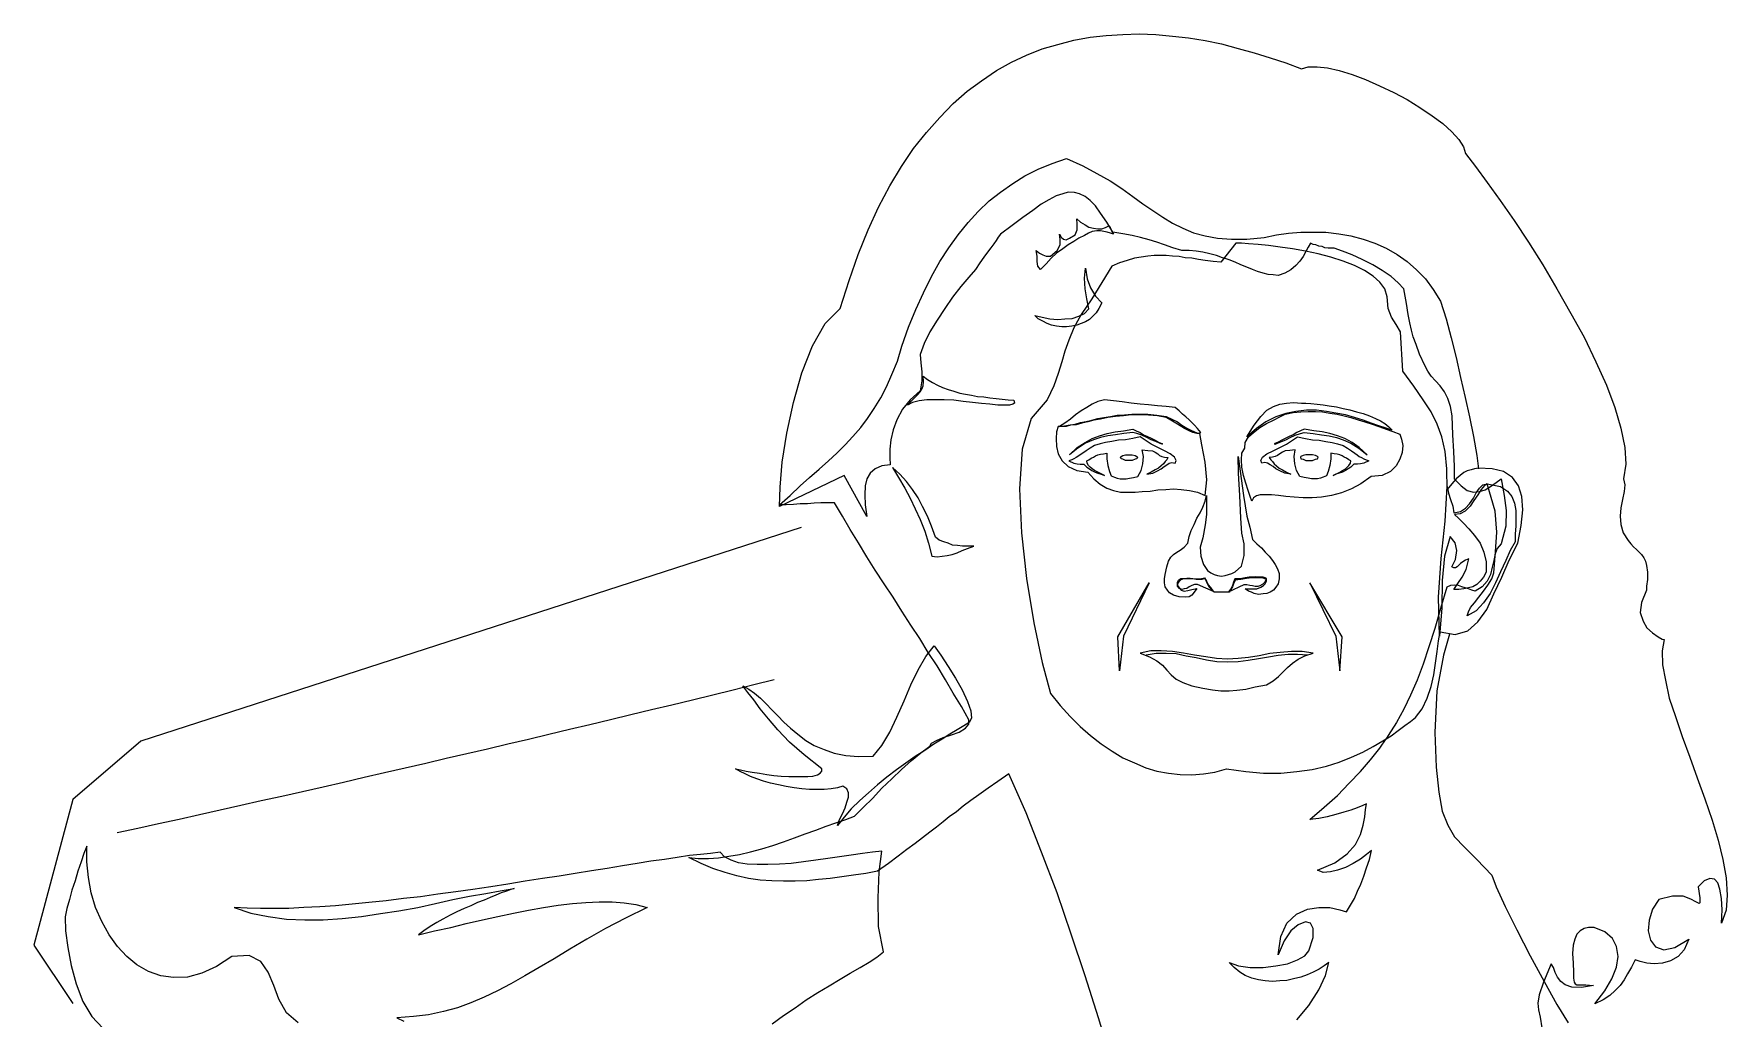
# Model space of a CAD drawing. Extents: x 140.65 to 141.56, y 57.95 to 59.74.
# Drawn here: x 140.709 to 141.279, y 59.404 to 59.735 of the extents above; entities that cross this region are included whole.
import ezdxf

# ---------------------------------------------------------------- set-up
doc = ezdxf.new("R2010")
doc.units = 0
doc.layers.get('0').update_dxf_attribs({"linetype": 'CONTINUOUS'})

msp = doc.modelspace()

# ---------------------------------------------------------------- linework, layer by layer
for p, q in [((140.967, 59.56894), (140.74463, 59.49702)), ((140.74463, 59.49702), (140.72173, 59.47741)), ((140.72173, 59.47741), (140.70865, 59.42838)), ((140.70865, 59.42838), (140.72173, 59.40877))]:
    msp.add_line(p, q)
at = {"linetype": 'CONTINUOUS'}
for points in [[(141.18721, 59.58501), (141.18702, 59.5852), (141.18702, 59.58951), (141.18684, 59.59456), (141.18646, 59.60019), (141.18628, 59.60656), (141.18572, 59.60975), (141.18477, 59.61237), (141.18365, 59.61461), (141.18215, 59.61668), (141.18065, 59.61836), (141.17915, 59.61986), (141.17803, 59.62155), (141.1771, 59.62323), (141.17522, 59.62736), (141.17409, 59.63054), (141.17316, 59.63317), (141.1726, 59.63542), (141.17204, 59.63785), (141.17147, 59.64066), (141.17091, 59.64441), (141.16997, 59.64928), (141.1681, 59.65134), (141.16567, 59.6534), (141.16266, 59.65547), (141.15948, 59.65734), (141.15592, 59.65921), (141.15255, 59.66071), (141.14936, 59.66202), (141.14655, 59.66296), (141.14542, 59.66296), (141.14449, 59.66296), (141.14337, 59.66314), (141.14243, 59.66352), (141.1413, 59.66371), (141.14037, 59.66408), (141.13943, 59.66427), (141.13849, 59.66465), (141.13775, 59.66333), (141.137, 59.66184), (141.137, 59.66184), (141.13606, 59.66015), (141.13493, 59.65865), (141.13363, 59.65715), (141.13194, 59.65565), (141.12987, 59.65453), (141.12762, 59.65378), (141.12594, 59.65396), (141.12425, 59.65415), (141.12256, 59.65453), (141.12069, 59.65509), (141.11901, 59.65584), (141.11713, 59.65659), (141.11507, 59.65734), (141.1132, 59.65828), (141.11113, 59.65902), (141.10946, 59.65959), (141.10889, 59.65977), (141.10684, 59.66052), (141.10459, 59.66109), (141.10234, 59.66165), (141.10009, 59.66202), (141.09765, 59.66221), (141.09521, 59.66221), (141.09222, 59.66314), (141.08941, 59.66408), (141.08679, 59.66502), (141.08416, 59.66577), (141.08135, 59.66652), (141.07854, 59.66726), (141.07536, 59.66783), (141.07199, 59.66839), (141.06992, 59.67176), (141.06786, 59.67476), (141.06618, 59.6772), (141.0643, 59.67907), (141.06261, 59.68038), (141.06074, 59.68132), (141.05905, 59.6817), (141.05699, 59.68188), (141.05512, 59.68132), (141.05287, 59.68057), (141.05043, 59.67926), (141.04781, 59.67776), (141.045, 59.6757), (141.04163, 59.67327), (141.03807, 59.67064), (141.03414, 59.66764), (141.03338, 59.6667), (141.03264, 59.66558), (141.03189, 59.66446), (141.03095, 59.66314), (141.02982, 59.66165), (141.02852, 59.65996), (141.0272, 59.65808), (141.0257, 59.65584), (141.02345, 59.65322), (141.02083, 59.65003), (141.01802, 59.64647), (141.0154, 59.64272), (141.01277, 59.63879), (141.01034, 59.63486), (141.00847, 59.63092), (141.00715, 59.62717), (141.00734, 59.62436), (141.00771, 59.62136), (141.00771, 59.61836), (141.00715, 59.61499), (141.00378, 59.61199), (141.00116, 59.60881), (140.99929, 59.60525), (140.99797, 59.60187), (140.99722, 59.5985), (140.99685, 59.59532), (140.99685, 59.59251), (140.99704, 59.59007), (140.99422, 59.5897), (140.99198, 59.58876), (140.99029, 59.58726), (140.98916, 59.58538), (140.9886, 59.58295), (140.98842, 59.57995), (140.9886, 59.57658), (140.98916, 59.57264), (140.98149, 59.58651), (140.95975, 59.57602), (140.95993, 59.58257), (140.96068, 59.59101), (140.96218, 59.60075), (140.96443, 59.61105), (140.96724, 59.62099), (140.9708, 59.63017), (140.97511, 59.63767), (140.98017, 59.64272), (140.98317, 59.65209), (140.98617, 59.66089), (140.98954, 59.66915), (140.9931, 59.67682), (140.99685, 59.68394), (141.00078, 59.6905), (141.0049, 59.6965), (141.00921, 59.70193), (141.01371, 59.70699), (141.01821, 59.71168), (141.02289, 59.7158), (141.02776, 59.71935), (141.03282, 59.72273), (141.03788, 59.72554), (141.04294, 59.72797), (141.04819, 59.73004), (141.05343, 59.73154), (141.05887, 59.73303), (141.0643, 59.73397), (141.06974, 59.73454), (141.07536, 59.73491), (141.08079, 59.7351), (141.08641, 59.73491), (141.09204, 59.73435), (141.09746, 59.73379), (141.10309, 59.73285), (141.10852, 59.73172), (141.11414, 59.73022), (141.11957, 59.72873), (141.12501, 59.72704), (141.13025, 59.72536), (141.1355, 59.72329), (141.13775, 59.72404), (141.14074, 59.72404), (141.1443, 59.72367), (141.14824, 59.72273), (141.15255, 59.72142), (141.15705, 59.71973), (141.16173, 59.71767), (141.1666, 59.71542), (141.1711, 59.71298), (141.17541, 59.71037), (141.17953, 59.70756), (141.18309, 59.70493), (141.18608, 59.70212), (141.18852, 59.6995), (141.19002, 59.69706), (141.19077, 59.69481), (141.19414, 59.6905), (141.19808, 59.68507), (141.20239, 59.67907), (141.20707, 59.67233), (141.21194, 59.66502), (141.21682, 59.65734), (141.2215, 59.64928), (141.22618, 59.64104), (141.23068, 59.63298), (141.23462, 59.62473), (141.23817, 59.61686), (141.24098, 59.60937), (141.24305, 59.60244), (141.24436, 59.59588), (141.24474, 59.59026), (141.24398, 59.58538), (141.24436, 59.58333), (141.24417, 59.58108), (141.24361, 59.57845), (141.24305, 59.57564), (141.24286, 59.57283), (141.24305, 59.57002), (141.2438, 59.56721), (141.24548, 59.56459), (141.24642, 59.56346), (141.24735, 59.56252), (141.24829, 59.56159), (141.24923, 59.56065), (141.24998, 59.55991), (141.25073, 59.55878), (141.25129, 59.55766), (141.25167, 59.55615), (141.25204, 59.5539), (141.25204, 59.55147), (141.25167, 59.54922), (141.25167, 59.54791), (141.24998, 59.54379), (141.2496, 59.54042), (141.25054, 59.53742), (141.25185, 59.53517), (141.25373, 59.53349), (141.2556, 59.53217), (141.25691, 59.53142), (141.25766, 59.53124), (141.25691, 59.52749), (141.2571, 59.5228), (141.25804, 59.51756), (141.25935, 59.51156), (141.26141, 59.50538), (141.26366, 59.49863), (141.26628, 59.4917), (141.26872, 59.48477), (141.27134, 59.47765), (141.27378, 59.47053), (141.27584, 59.46378), (141.27734, 59.45722), (141.27846, 59.45104), (141.27883, 59.44523), (141.27846, 59.44018), (141.27696, 59.43586), (141.27715, 59.44036), (141.27696, 59.44411), (141.2764, 59.44729), (141.27565, 59.44936), (141.27453, 59.45066), (141.27303, 59.45085), (141.27115, 59.4501), (141.26909, 59.44804), (141.26965, 59.4443), (141.26965, 59.44261), (141.26947, 59.44242), (141.26834, 59.44298), (141.26666, 59.44392), (141.26403, 59.44486), (141.26047, 59.44486), (141.25579, 59.44373), (141.25373, 59.44054), (141.2526, 59.4368), (141.25223, 59.43324), (141.25298, 59.43005), (141.25466, 59.4278), (141.25748, 59.42687), (141.26122, 59.42762), (141.26591, 59.43043), (141.26441, 59.42687), (141.26235, 59.42462), (141.25972, 59.42312), (141.2571, 59.42237), (141.25429, 59.42218), (141.25185, 59.42237), (141.2496, 59.42293), (141.24792, 59.4235), (141.24661, 59.42106), (141.2453, 59.41881), (141.24417, 59.41675), (141.24286, 59.41487), (141.24118, 59.41319), (141.2393, 59.41151), (141.23705, 59.41001), (141.23424, 59.4087), (141.23761, 59.413), (141.24005, 59.41712), (141.24155, 59.42106), (141.24211, 59.42462), (141.24155, 59.42799), (141.24024, 59.43062), (141.23761, 59.43287), (141.23405, 59.43436), (141.23218, 59.43436), (141.23068, 59.43399), (141.22937, 59.43324), (141.22825, 59.43212), (141.2275, 59.43043), (141.22694, 59.42837), (141.22674, 59.42556), (141.22694, 59.42237), (141.22712, 59.41937), (141.22712, 59.41731), (141.22731, 59.416), (141.22768, 59.41544), (141.22825, 59.41507), (141.22955, 59.41507), (141.23124, 59.41507), (141.23387, 59.41487), (141.22975, 59.41413), (141.22656, 59.41431), (141.22431, 59.41507), (141.22281, 59.41619), (141.22169, 59.41768), (141.22094, 59.41919), (141.22037, 59.42087), (141.21963, 59.42218), (141.217, 59.416), (141.21551, 59.41169), (141.21513, 59.40888), (141.21531, 59.40663), (141.21588, 59.4042), (141.21644, 59.40064)], [(141.07142, 59.38996), (141.06711, 59.40401), (141.06261, 59.41806), (141.05793, 59.43212), (141.05325, 59.44598), (141.048, 59.45966), (141.04276, 59.47296), (141.03694, 59.48608), (141.0332, 59.48345), (141.03001, 59.4812), (141.02683, 59.47896), (141.0242, 59.47708), (141.02158, 59.47521), (141.01933, 59.47334), (141.01689, 59.47165), (141.01484, 59.46997), (141.01259, 59.46809), (141.01034, 59.4664), (141.0079, 59.46453), (141.00547, 59.46266), (141.00266, 59.46059), (140.99965, 59.45834), (140.99647, 59.45591), (140.99272, 59.45329), (140.98879, 59.45254), (140.98467, 59.45197), (140.98073, 59.45141), (140.9768, 59.45085), (140.97286, 59.45048), (140.96893, 59.4501), (140.965, 59.44992), (140.96106, 59.44992), (140.95712, 59.4501), (140.95319, 59.45029), (140.94925, 59.45085), (140.94532, 59.45179), (140.94139, 59.45291), (140.93726, 59.45422), (140.93333, 59.45591), (140.9292, 59.45797), (140.93239, 59.4576), (140.93577, 59.4576), (140.93914, 59.45778), (140.9427, 59.45834), (140.94626, 59.45891), (140.95001, 59.45985), (140.95375, 59.46079), (140.9575, 59.46191), (140.96106, 59.46322), (140.96481, 59.46453), (140.96837, 59.46584), (140.97193, 59.46716), (140.97548, 59.46846), (140.97867, 59.46959), (140.98205, 59.47071), (140.98504, 59.47184), (140.98804, 59.47483), (140.99104, 59.47783), (140.99422, 59.4812), (140.9976, 59.48439), (141.00078, 59.48758), (141.00415, 59.49058), (141.00734, 59.4932), (141.01034, 59.49544), (141.0109, 59.49639), (141.01259, 59.49732), (141.01484, 59.49826), (141.01765, 59.4992), (141.02026, 59.50013), (141.02233, 59.50145), (141.02345, 59.50275), (141.02345, 59.50426), (141.02102, 59.50875), (141.01821, 59.51324), (141.01558, 59.51774), (141.01277, 59.52243), (141.00978, 59.52692), (141.00696, 59.53161), (141.00397, 59.5361), (141.00097, 59.54079), (140.99797, 59.54548), (140.99497, 59.54997), (140.99198, 59.55466), (140.98916, 59.55915), (140.98635, 59.56384), (140.98354, 59.56834), (140.98092, 59.57283), (140.9783, 59.57733), (140.97605, 59.57733), (140.97361, 59.57733), (140.97136, 59.57714), (140.96912, 59.57696), (140.96668, 59.57696), (140.96443, 59.57676), (140.962, 59.57658), (140.95975, 59.57658), (140.96331, 59.57976), (140.96668, 59.58295), (140.96986, 59.58576), (140.97305, 59.58857), (140.97623, 59.59138), (140.97904, 59.594), (140.98185, 59.59681), (140.98448, 59.59962), (140.9871, 59.60262), (140.98935, 59.60563), (140.9916, 59.609), (140.99385, 59.61256), (140.99572, 59.6163), (140.9976, 59.62043), (140.99947, 59.62492), (141.00097, 59.62998), (141.00322, 59.63635), (141.00565, 59.64235), (141.00827, 59.64797), (141.0109, 59.6534), (141.01371, 59.65846), (141.01671, 59.66314), (141.0199, 59.66746), (141.02327, 59.67158), (141.02664, 59.67532), (141.03039, 59.67889), (141.03414, 59.68188), (141.03826, 59.6847), (141.04238, 59.68731), (141.04688, 59.68956), (141.05156, 59.69144), (141.05643, 59.69313), (141.06186, 59.69069), (141.06655, 59.68807), (141.07105, 59.68563), (141.07498, 59.68301), (141.07873, 59.68038), (141.0821, 59.67795), (141.08547, 59.6757), (141.08885, 59.67345), (141.09204, 59.67139), (141.09559, 59.66971), (141.09915, 59.6682), (141.10309, 59.66708), (141.10721, 59.66633), (141.11189, 59.66596), (141.11713, 59.66596), (141.12294, 59.66652), (141.12706, 59.66746), (141.13118, 59.66802), (141.13531, 59.66839), (141.13943, 59.66839), (141.14374, 59.66839), (141.14805, 59.66783), (141.15217, 59.66708), (141.15629, 59.66596), (141.16023, 59.66465), (141.16398, 59.66296), (141.16772, 59.66089), (141.1711, 59.65846), (141.17428, 59.65565), (141.17728, 59.65265), (141.1799, 59.6491), (141.18234, 59.64516), (141.18421, 59.63916), (141.1859, 59.63279), (141.18759, 59.62624), (141.18909, 59.61949), (141.19058, 59.61274), (141.19208, 59.60619), (141.19339, 59.59962), (141.19452, 59.59325), (141.19508, 59.58876), (141.19508, 59.58895)], [(141.07217, 59.66764), (141.07123, 59.66802), (141.07011, 59.66839), (141.06898, 59.66858), (141.06786, 59.66877), (141.06655, 59.66877), (141.06505, 59.66858), (141.06374, 59.66802), (141.06243, 59.66726), (141.06056, 59.66633), (141.05887, 59.66521), (141.05699, 59.66408), (141.05512, 59.66277), (141.05306, 59.66127), (141.05118, 59.65959), (141.0495, 59.65772), (141.04762, 59.65584), (141.04669, 59.65696), (141.0465, 59.65846), (141.0465, 59.66033), (141.04613, 59.66221), (141.04725, 59.66127), (141.04837, 59.66071), (141.0495, 59.66033), (141.051, 59.66033), (141.05325, 59.66221), (141.05419, 59.66408), (141.05419, 59.66596), (141.05399, 59.66764), (141.05456, 59.6667), (141.05531, 59.66596), (141.05624, 59.66577), (141.05737, 59.66633), (141.05924, 59.66746), (141.05999, 59.66915), (141.05999, 59.67102), (141.0598, 59.67289), (141.06112, 59.67176), (141.06261, 59.67083), (141.06393, 59.67008), (141.06542, 59.66971), (141.06693, 59.66951), (141.06823, 59.66951), (141.06955, 59.66989), (141.07067, 59.67045), (141.07105, 59.66989), (141.07142, 59.66915), (141.07179, 59.66839), (141.07217, 59.66764)], [(141.17391, 59.505), (141.17616, 59.508), (141.17784, 59.51156), (141.17915, 59.51549), (141.18009, 59.51943), (141.18065, 59.52337), (141.18122, 59.5273), (141.18159, 59.53086), (141.18215, 59.53386), (141.18721, 59.53292), (141.19152, 59.53423), (141.1949, 59.53723), (141.19789, 59.54135), (141.20032, 59.5466), (141.20295, 59.55222), (141.20539, 59.55803), (141.20838, 59.56365), (141.20951, 59.56965), (141.21007, 59.57489), (141.2097, 59.57939), (141.20857, 59.58295), (141.20651, 59.58576), (141.20351, 59.58782), (141.19976, 59.58876), (141.19508, 59.58895), (141.19377, 59.58876), (141.19265, 59.58839), (141.19133, 59.58801), (141.19021, 59.58745), (141.18889, 59.58651), (141.18759, 59.58538), (141.18608, 59.5837), (141.18459, 59.58182), (141.1844, 59.58876), (141.18383, 59.59456), (141.18271, 59.59944), (141.18122, 59.60375), (141.17915, 59.60787), (141.17653, 59.61199), (141.17334, 59.61649), (141.1696, 59.62155), (141.16885, 59.63486), (141.16735, 59.63729), (141.16585, 59.63972), (141.16473, 59.64272), (141.16435, 59.64665), (141.1636, 59.64928), (141.16191, 59.65153), (141.15967, 59.65359), (141.15667, 59.65547), (141.1533, 59.65715), (141.14955, 59.65865), (141.14542, 59.65996), (141.14112, 59.66109), (141.1368, 59.66202), (141.1325, 59.66277), (141.12838, 59.66333), (141.12444, 59.66389), (141.12088, 59.66427), (141.1177, 59.66446), (141.11526, 59.66465), (141.11338, 59.66465), (141.10833, 59.65828), (141.10571, 59.65846), (141.10309, 59.65884), (141.10084, 59.65921), (141.09859, 59.65959), (141.09634, 59.65977), (141.09428, 59.66015), (141.09204, 59.66033), (141.08997, 59.66052), (141.08791, 59.66052), (141.08585, 59.66052), (141.08378, 59.66033), (141.08154, 59.65996), (141.07929, 59.65959), (141.07685, 59.65884), (141.07424, 59.65808), (141.07161, 59.65696), (141.06486, 59.64591), (141.0613, 59.64066), (141.05887, 59.63616), (141.05718, 59.63204), (141.05587, 59.62829), (141.05475, 59.62473), (141.05362, 59.6208), (141.05212, 59.61668), (141.04987, 59.61199), (141.04444, 59.60563), (141.04144, 59.59532), (141.04051, 59.58201), (141.04125, 59.56721), (141.04294, 59.55185), (141.04537, 59.53686), (141.04819, 59.52355), (141.051, 59.51306), (141.05419, 59.50912), (141.05756, 59.50538), (141.06093, 59.50201), (141.06449, 59.499), (141.06805, 59.4962), (141.07179, 59.49376), (141.07536, 59.49151), (141.07929, 59.48982), (141.08304, 59.48814), (141.08679, 59.48701), (141.09072, 59.48626), (141.09465, 59.48589), (141.09859, 59.4857), (141.10252, 59.48608), (141.10628, 59.48664), (141.11021, 59.48777), (141.11676, 59.48683), (141.12276, 59.48626), (141.12856, 59.48626), (141.13399, 59.48683), (141.13905, 59.48758), (141.14393, 59.4887), (141.14824, 59.49002), (141.15236, 59.4917), (141.15611, 59.49339), (141.15967, 59.49526), (141.16285, 59.49713), (141.16567, 59.49882), (141.1681, 59.50069), (141.17035, 59.50238), (141.17222, 59.50369), (141.17391, 59.505)], [(141.05812, 59.63673), (141.05643, 59.63654), (141.05475, 59.63654), (141.05306, 59.63673), (141.05138, 59.6371), (141.04987, 59.63767), (141.04837, 59.63841), (141.04688, 59.63916), (141.04575, 59.64028), (141.04819, 59.63972), (141.05081, 59.63916), (141.05343, 59.63898), (141.05587, 59.63916), (141.05831, 59.63935), (141.06056, 59.6401), (141.06243, 59.64104), (141.06393, 59.64253), (141.06317, 59.64591), (141.06261, 59.64928), (141.06243, 59.65284), (141.06281, 59.65621), (141.06337, 59.65265), (141.06449, 59.64966), (141.06618, 59.64685), (141.06823, 59.6446), (141.0673, 59.64272), (141.06636, 59.64122), (141.06524, 59.6401), (141.06411, 59.63898), (141.06281, 59.63823), (141.0613, 59.63767), (141.0598, 59.6371), (141.05812, 59.63673)], [(141.00809, 59.61986), (141.00959, 59.61874), (141.01128, 59.6178), (141.01296, 59.61686), (141.01465, 59.61612), (141.01652, 59.61537), (141.01839, 59.61481), (141.02046, 59.61424), (141.02233, 59.61387), (141.02439, 59.61349), (141.02645, 59.61312), (141.02852, 59.61293), (141.03057, 59.61256), (141.03264, 59.61237), (141.0347, 59.61218), (141.03676, 59.61199), (141.03863, 59.6118), (141.03882, 59.61087), (141.03826, 59.61049), (141.03713, 59.61012), (141.03545, 59.61012), (141.0332, 59.61012), (141.03057, 59.61049), (141.02776, 59.61068), (141.02476, 59.61105), (141.02158, 59.61143), (141.01839, 59.6118), (141.01521, 59.61199), (141.01221, 59.61199), (141.0094, 59.61199), (141.00678, 59.61162), (141.00453, 59.61105), (141.00284, 59.61012), (141.00415, 59.61162), (141.00528, 59.61274), (141.00622, 59.61368), (141.00715, 59.61461), (141.00771, 59.61555), (141.00809, 59.61668), (141.00827, 59.61799), (141.00809, 59.61986)], [(141.10309, 59.57976), (141.10365, 59.58501), (141.10309, 59.59101), (141.10196, 59.59681), (141.10122, 59.60056), (141.10028, 59.60056), (141.09897, 59.60094), (141.09765, 59.6015), (141.09616, 59.60225), (141.09465, 59.60318), (141.09316, 59.60412), (141.09147, 59.60506), (141.08997, 59.60599), (141.08697, 59.60656), (141.08398, 59.60675), (141.08117, 59.60693), (141.07817, 59.60693), (141.07554, 59.60656), (141.07292, 59.60637), (141.0703, 59.60599), (141.06786, 59.60543), (141.06561, 59.60506), (141.06355, 59.6045), (141.06149, 59.60412), (141.05962, 59.60356), (141.05774, 59.60338), (141.05624, 59.603), (141.05475, 59.603), (141.05362, 59.603), (141.05306, 59.60113), (141.05287, 59.59888), (141.05306, 59.59625), (141.05362, 59.59382), (141.05493, 59.59138), (141.05699, 59.58951), (141.0598, 59.58819), (141.06355, 59.58763), (141.06561, 59.58538), (141.06767, 59.58351), (141.06992, 59.5822), (141.07217, 59.58145), (141.0746, 59.58089), (141.07704, 59.58089), (141.07948, 59.58089), (141.08191, 59.58108), (141.08454, 59.58126), (141.08716, 59.58164), (141.08979, 59.58182), (141.0924, 59.58201), (141.09503, 59.58182), (141.09784, 59.58145), (141.10046, 59.58089), (141.10309, 59.57976)], [(141.10159, 59.60094), (141.10046, 59.60225), (141.09953, 59.60338), (141.09859, 59.60431), (141.09765, 59.60525), (141.09653, 59.60619), (141.09541, 59.60712), (141.09428, 59.60824), (141.09297, 59.60937), (141.08997, 59.60975), (141.08697, 59.60993), (141.08398, 59.61031), (141.08117, 59.61049), (141.07817, 59.61087), (141.07517, 59.61124), (141.07217, 59.61162), (141.06917, 59.61199), (141.06693, 59.61143), (141.06505, 59.61049), (141.06317, 59.60937), (141.0613, 59.60824), (141.05943, 59.60693), (141.05774, 59.60543), (141.05587, 59.60412), (141.05399, 59.603), (141.05568, 59.60318), (141.05756, 59.60356), (141.05924, 59.60375), (141.06112, 59.60431), (141.06299, 59.60468), (141.06486, 59.60506), (141.06693, 59.60563), (141.06898, 59.60599), (141.07123, 59.60637), (141.07348, 59.60675), (141.07592, 59.60693), (141.07836, 59.60712), (141.08097, 59.60712), (141.08378, 59.60712), (141.08679, 59.60675), (141.08997, 59.60637), (141.09184, 59.60543), (141.09372, 59.6045), (141.09521, 59.60338), (141.0969, 59.60244), (141.09822, 59.60169), (141.09953, 59.60113), (141.10065, 59.60075), (141.10159, 59.60094)], [(141.11882, 59.57789), (141.11826, 59.57939), (141.11751, 59.58145), (141.11676, 59.58389), (141.11601, 59.58651), (141.11545, 59.58932), (141.11526, 59.59176), (141.11545, 59.594), (141.11638, 59.59569), (141.11657, 59.59757), (141.1177, 59.59944), (141.11938, 59.60094), (141.12144, 59.60262), (141.12369, 59.60394), (141.12613, 59.60506), (141.12819, 59.60619), (141.13006, 59.60712), (141.13268, 59.60768), (141.13531, 59.60787), (141.13775, 59.60806), (141.14018, 59.60806), (141.14261, 59.60787), (141.14506, 59.6075), (141.14749, 59.60712), (141.14992, 59.60656), (141.15217, 59.60599), (141.1546, 59.60525), (141.15685, 59.6045), (141.15929, 59.60375), (141.16154, 59.603), (141.16398, 59.60206), (141.16623, 59.60131), (141.16866, 59.60038), (141.16922, 59.59869), (141.1696, 59.59663), (141.16941, 59.5942), (141.16866, 59.59195), (141.16735, 59.5897), (141.16547, 59.58782), (141.16266, 59.58651), (141.15892, 59.58614), (141.15554, 59.5837), (141.15236, 59.58201), (141.14899, 59.5807), (141.14562, 59.57976), (141.14224, 59.5792), (141.13905, 59.57901), (141.13606, 59.57901), (141.13306, 59.5792), (141.13025, 59.57939), (141.12781, 59.57976), (141.12537, 59.57995), (141.1235, 59.57995), (141.12163, 59.57995), (141.12032, 59.57958), (141.11938, 59.57901), (141.11882, 59.57789)], [(141.11713, 59.59944), (141.11957, 59.60338), (141.12182, 59.60637), (141.12388, 59.60844), (141.12613, 59.60975), (141.12819, 59.61049), (141.13044, 59.61087), (141.13287, 59.61105), (141.1355, 59.61087), (141.137, 59.61087), (141.13868, 59.61068), (141.14074, 59.61049), (141.14281, 59.61031), (141.14486, 59.60993), (141.1473, 59.60956), (141.14955, 59.609), (141.15179, 59.60862), (141.15404, 59.60787), (141.15629, 59.60731), (141.15836, 59.60656), (141.16042, 59.60563), (141.1621, 59.60487), (141.1636, 59.60394), (141.16491, 59.60281), (141.16603, 59.60169), (141.16398, 59.60244), (141.16154, 59.60318), (141.15892, 59.60412), (141.15629, 59.60506), (141.1533, 59.60599), (141.1503, 59.60693), (141.14711, 59.6075), (141.14393, 59.60806), (141.14056, 59.60844), (141.13718, 59.60844), (141.13363, 59.60806), (141.13025, 59.60731), (141.12688, 59.60619), (141.1235, 59.6045), (141.12032, 59.60225), (141.11713, 59.59944)], [(141.05737, 59.59344), (141.05999, 59.59588), (141.06261, 59.59757), (141.06505, 59.59888), (141.06749, 59.59981), (141.07011, 59.60056), (141.07273, 59.60113), (141.07554, 59.6015), (141.07873, 59.60206), (141.07985, 59.6015), (141.08117, 59.60094), (141.08229, 59.60019), (141.0836, 59.59962), (141.08491, 59.59906), (141.08623, 59.59832), (141.08735, 59.59775), (141.08866, 59.59719), (141.08847, 59.59701), (141.08772, 59.59738), (141.08641, 59.59794), (141.08491, 59.5985), (141.08342, 59.59925), (141.08173, 59.6), (141.08004, 59.60056), (141.07873, 59.60094), (141.07573, 59.60056), (141.07292, 59.60019), (141.0703, 59.59981), (141.06786, 59.59925), (141.06542, 59.5985), (141.06281, 59.59738), (141.06018, 59.59569), (141.05737, 59.59344)], [(141.15761, 59.59344), (141.15498, 59.59588), (141.15255, 59.59757), (141.15011, 59.59888), (141.14767, 59.59981), (141.14506, 59.60056), (141.14243, 59.60113), (141.13962, 59.6015), (141.13643, 59.60206), (141.13512, 59.6015), (141.13399, 59.60094), (141.13268, 59.60019), (141.13138, 59.59962), (141.13025, 59.59906), (141.12894, 59.59832), (141.12762, 59.59775), (141.12632, 59.59719), (141.12669, 59.59701), (141.12744, 59.59738), (141.12875, 59.59794), (141.13025, 59.5985), (141.13174, 59.59925), (141.13343, 59.6), (141.13512, 59.60056), (141.13643, 59.60094), (141.13943, 59.60056), (141.14224, 59.60019), (141.14486, 59.59981), (141.1473, 59.59925), (141.14955, 59.5985), (141.15217, 59.59738), (141.1548, 59.59569), (141.15761, 59.59344)], [(141.09297, 59.59063), (141.09334, 59.59157), (141.09278, 59.59269), (141.09128, 59.59382), (141.08941, 59.59476), (141.08716, 59.59588), (141.08491, 59.59701), (141.08285, 59.59832), (141.08117, 59.59944), (141.07873, 59.59888), (141.07629, 59.5985), (141.07386, 59.59832), (141.07161, 59.59794), (141.06955, 59.59757), (141.06767, 59.59719), (141.0658, 59.59663), (141.0643, 59.59569), (141.06299, 59.59476), (141.06186, 59.594), (141.06093, 59.59344), (141.06018, 59.59288), (141.05962, 59.59251), (141.05887, 59.59213), (141.05812, 59.59176), (141.05718, 59.59138), (141.05887, 59.59063), (141.05999, 59.59044), (141.06093, 59.59026), (141.06224, 59.59026), (141.06261, 59.58988), (141.06317, 59.58932), (141.06411, 59.58876), (141.06486, 59.58819), (141.06599, 59.58763), (141.06693, 59.58726), (141.06805, 59.58689), (141.06917, 59.58651), (141.06805, 59.58707), (141.06693, 59.58763), (141.0658, 59.58819), (141.06505, 59.58876), (141.0643, 59.58932), (141.06374, 59.58988), (141.06337, 59.59063), (141.06317, 59.59138), (141.06393, 59.59176), (141.06468, 59.59232), (141.06542, 59.59269), (141.06618, 59.59307), (141.06693, 59.59344), (141.06786, 59.59363), (141.0688, 59.59382), (141.06992, 59.594), (141.06992, 59.59213), (141.0703, 59.58988), (141.07086, 59.58782), (141.07142, 59.58632), (141.07255, 59.58594), (141.07348, 59.58558), (141.07442, 59.58538), (141.07536, 59.58538), (141.07648, 59.58538), (141.07761, 59.58558), (141.07892, 59.58576), (141.08041, 59.58614), (141.08154, 59.58819), (141.0821, 59.59044), (141.08229, 59.59288), (141.08191, 59.59513), (141.08378, 59.59494), (141.08529, 59.59476), (141.08623, 59.59438), (141.08716, 59.59382), (141.08772, 59.59325), (141.08847, 59.59288), (141.08941, 59.59269), (141.09053, 59.59251), (141.09016, 59.59176), (141.0896, 59.59119), (141.08903, 59.59044), (141.08828, 59.5897), (141.08735, 59.58895), (141.08623, 59.58839), (141.08491, 59.58763), (141.08342, 59.58689), (141.08547, 59.58726), (141.08697, 59.58801), (141.08828, 59.58876), (141.08922, 59.58951), (141.09016, 59.59007), (141.09091, 59.59063), (141.09184, 59.59082), (141.09297, 59.59063)], [(141.1222, 59.59063), (141.12182, 59.59157), (141.12238, 59.59269), (141.12388, 59.59382), (141.12594, 59.59476), (141.12819, 59.59588), (141.13044, 59.59701), (141.1325, 59.59832), (141.13419, 59.59944), (141.1368, 59.59888), (141.13924, 59.5985), (141.14149, 59.59832), (141.14374, 59.59794), (141.1458, 59.59757), (141.14767, 59.59719), (141.14955, 59.59663), (141.15105, 59.59569), (141.15236, 59.59476), (141.15348, 59.594), (141.15424, 59.59344), (141.15498, 59.59288), (141.15573, 59.59251), (141.15648, 59.59213), (141.15723, 59.59176), (141.15817, 59.59138), (141.15648, 59.59063), (141.15536, 59.59044), (141.15442, 59.59026), (141.15311, 59.59026), (141.15273, 59.58988), (141.15217, 59.58932), (141.15123, 59.58876), (141.1503, 59.58819), (141.14936, 59.58763), (141.14824, 59.58726), (141.14711, 59.58689), (141.14618, 59.58651), (141.1473, 59.58707), (141.14842, 59.58763), (141.14936, 59.58819), (141.1503, 59.58876), (141.15086, 59.58932), (141.15142, 59.58988), (141.15199, 59.59063), (141.15217, 59.59138), (141.15142, 59.59176), (141.15067, 59.59232), (141.14992, 59.59269), (141.14918, 59.59307), (141.14842, 59.59344), (141.14749, 59.59363), (141.14655, 59.59382), (141.14542, 59.594), (141.14542, 59.59213), (141.14506, 59.58988), (141.14449, 59.58782), (141.14393, 59.58632), (141.14281, 59.58594), (141.14187, 59.58558), (141.14093, 59.58538), (141.1398, 59.58538), (141.13887, 59.58538), (141.13775, 59.58558), (141.13643, 59.58576), (141.13493, 59.58614), (141.13381, 59.58819), (141.13325, 59.59044), (141.13306, 59.59288), (141.13343, 59.59513), (141.13156, 59.59494), (141.13006, 59.59476), (141.12913, 59.59438), (141.12819, 59.59382), (141.12744, 59.59325), (141.12669, 59.59288), (141.12575, 59.59269), (141.12463, 59.59251), (141.12519, 59.59176), (141.12575, 59.59119), (141.12632, 59.59044), (141.12706, 59.5897), (141.128, 59.58895), (141.12913, 59.58839), (141.13044, 59.58763), (141.13194, 59.58689), (141.12987, 59.58726), (141.12819, 59.58801), (141.12688, 59.58876), (141.12594, 59.58951), (141.12501, 59.59007), (141.12407, 59.59063), (141.12313, 59.59082), (141.1222, 59.59063)], [(141.07742, 59.59344), (141.07854, 59.59344), (141.07948, 59.59325), (141.08004, 59.59288), (141.08023, 59.59269), (141.08004, 59.59213), (141.07948, 59.59195), (141.07854, 59.59157), (141.07742, 59.59157), (141.07629, 59.59157), (141.07536, 59.59195), (141.0748, 59.59213), (141.0746, 59.59269), (141.0748, 59.59288), (141.07536, 59.59325), (141.07629, 59.59344), (141.07742, 59.59344)], [(141.11414, 59.59288), (141.11601, 59.57976), (141.11713, 59.57283), (141.11807, 59.56909), (141.11901, 59.56497), (141.12051, 59.56346), (141.122, 59.56215), (141.12332, 59.56065), (141.12463, 59.55934), (141.12575, 59.55784), (141.12669, 59.55653), (141.12744, 59.55503), (141.128, 59.55354), (141.128, 59.55166), (141.12762, 59.54997), (141.12688, 59.54885), (141.12613, 59.54791), (141.12501, 59.54716), (141.12388, 59.54679), (141.12256, 59.5466), (141.12107, 59.54641), (141.11957, 59.54679), (141.11863, 59.54716), (141.1177, 59.54753), (141.11657, 59.54829), (141.11807, 59.54829), (141.11919, 59.54829), (141.11995, 59.54829), (141.12051, 59.54829), (141.12182, 59.54885), (141.12276, 59.54941), (141.12332, 59.54997), (141.12369, 59.55091), (141.12369, 59.55147), (141.12294, 59.55185), (141.122, 59.55203), (141.12051, 59.55203), (141.11882, 59.55203), (141.11695, 59.55185), (141.11507, 59.55147), (141.1132, 59.55129), (141.11264, 59.54997), (141.11226, 59.54904), (141.1117, 59.5481), (141.11113, 59.54716), (141.10983, 59.54716), (141.10871, 59.54716), (141.1074, 59.54716), (141.10608, 59.54716), (141.10515, 59.5481), (141.1044, 59.54885), (141.10383, 59.54997), (141.10309, 59.55185), (141.10196, 59.55147), (141.10102, 59.55147), (141.10009, 59.55147), (141.09897, 59.55166), (141.09803, 59.55185), (141.0969, 59.55185), (141.09578, 59.55166), (141.09465, 59.55129), (141.09391, 59.55035), (141.09372, 59.54941), (141.09428, 59.54866), (141.09503, 59.54791), (141.09597, 59.54753), (141.09728, 59.54772), (141.09859, 59.5481), (141.10028, 59.54847), (141.09934, 59.54716), (141.09859, 59.54623), (141.09765, 59.54566), (141.09653, 59.54548), (141.09428, 59.54566), (141.0924, 59.54623), (141.09109, 59.54697), (141.09035, 59.54791), (141.0896, 59.54904), (141.08941, 59.55035), (141.08941, 59.55166), (141.0896, 59.55316), (141.09016, 59.55578), (141.09072, 59.55766), (141.09147, 59.55896), (141.0924, 59.55991), (141.09353, 59.56065), (141.09465, 59.5614), (141.09597, 59.56234), (141.09728, 59.56365), (141.09765, 59.5659), (141.0984, 59.56796), (141.09934, 59.57002), (141.10028, 59.57208), (141.1014, 59.57395), (141.10234, 59.57583), (141.10309, 59.57789), (141.10347, 59.57976), (141.10347, 59.57658), (141.10347, 59.57339), (141.10309, 59.56983), (141.10234, 59.56553), (141.1014, 59.56234), (141.10159, 59.55934), (141.10252, 59.55653), (141.10383, 59.55447), (141.10496, 59.55372), (141.10608, 59.55316), (141.10721, 59.55278), (141.10852, 59.5526), (141.10983, 59.55278), (141.11095, 59.55316), (141.11207, 59.55354), (141.1132, 59.5541), (141.11526, 59.55597), (141.11619, 59.55953), (141.11619, 59.56346), (141.11545, 59.56702), (141.11507, 59.57208), (141.1147, 59.57976), (141.11432, 59.58726), (141.11414, 59.59288)], [(141.13812, 59.59344), (141.137, 59.59344), (141.13606, 59.59325), (141.13531, 59.59288), (141.13512, 59.59269), (141.13531, 59.59213), (141.13606, 59.59195), (141.137, 59.59157), (141.13812, 59.59157), (141.13924, 59.59157), (141.14018, 59.59195), (141.14093, 59.59213), (141.14112, 59.59269), (141.14093, 59.59288), (141.14018, 59.59325), (141.13924, 59.59344), (141.13812, 59.59344)], [(140.99778, 59.58913), (140.99985, 59.58576), (141.0019, 59.5822), (141.00378, 59.57883), (141.00547, 59.57527), (141.00715, 59.57171), (141.00865, 59.56777), (141.00996, 59.56365), (141.01108, 59.55934), (141.01277, 59.55915), (141.01446, 59.55934), (141.01614, 59.55953), (141.01783, 59.55991), (141.01952, 59.56047), (141.02121, 59.56121), (141.02308, 59.56196), (141.02514, 59.56272), (141.02327, 59.56272), (141.02139, 59.56272), (141.0197, 59.5629), (141.01802, 59.56308), (141.01652, 59.56365), (141.01502, 59.56421), (141.01353, 59.56477), (141.01221, 59.56571), (141.0109, 59.56946), (141.00959, 59.57283), (141.0079, 59.57602), (141.0064, 59.57901), (141.00453, 59.58182), (141.00247, 59.58445), (141.00022, 59.58689), (140.99778, 59.58913)], [(141.18721, 59.58501), (141.18927, 59.58295), (141.19133, 59.58145), (141.19339, 59.58089), (141.19546, 59.58108), (141.19733, 59.58164), (141.1992, 59.58277), (141.20108, 59.58407), (141.20276, 59.58538), (141.2037, 59.57976), (141.20445, 59.57471), (141.20426, 59.56946), (141.20276, 59.56346), (141.20145, 59.56196), (141.2007, 59.56009), (141.20032, 59.55784), (141.19976, 59.55559), (141.1992, 59.55316), (141.19808, 59.55091), (141.19639, 59.54904), (141.19396, 59.54753), (141.19283, 59.54791), (141.19171, 59.54829), (141.19058, 59.54866), (141.18946, 59.54904), (141.18833, 59.54941), (141.18702, 59.5496), (141.18572, 59.54941), (141.1844, 59.54885), (141.18234, 59.54173), (141.18046, 59.53498), (141.17841, 59.5288), (141.17653, 59.52299), (141.17447, 59.51756), (141.17222, 59.5125), (141.16997, 59.50782), (141.16754, 59.50332), (141.16473, 59.499), (141.16398, 59.49788), (141.16398, 59.49788)], [(141.18196, 59.53236), (141.18159, 59.54548), (141.18253, 59.55859), (141.18383, 59.57114), (141.18459, 59.58277), (141.18496, 59.58052), (141.18572, 59.57845), (141.18646, 59.5762), (141.18684, 59.57395), (141.18909, 59.57433), (141.19077, 59.57546), (141.19208, 59.57696), (141.19339, 59.57883), (141.19433, 59.5807), (141.19546, 59.5822), (141.19658, 59.58333), (141.19808, 59.5837), (141.20257, 59.58277), (141.20482, 59.58126), (141.20633, 59.57939), (141.20726, 59.57714), (141.20763, 59.57471), (141.20763, 59.57208), (141.20763, 59.56946), (141.20745, 59.56684), (141.20745, 59.56421), (141.20576, 59.56121), (141.20426, 59.55784), (141.20257, 59.5541), (141.20089, 59.55035), (141.19902, 59.54679), (141.19677, 59.5436), (141.19433, 59.54098), (141.19133, 59.53929), (141.19171, 59.5406), (141.19246, 59.54211), (141.19377, 59.5436), (141.19526, 59.54548), (141.19677, 59.54753), (141.19827, 59.5496), (141.19958, 59.55166), (141.20032, 59.55372), (141.20089, 59.56084), (141.20127, 59.5674), (141.2007, 59.57451), (141.19808, 59.5837), (141.19714, 59.58313), (141.19602, 59.58182), (141.1949, 59.57995), (141.19358, 59.57808), (141.19227, 59.5762), (141.19058, 59.57451), (141.18889, 59.57358), (141.18702, 59.57339), (141.18833, 59.57208), (141.19002, 59.57039), (141.19189, 59.56852), (141.19377, 59.56627), (141.19564, 59.56365), (141.19695, 59.56065), (141.19771, 59.55747), (141.19771, 59.5539), (141.19677, 59.55222), (141.19564, 59.55091), (141.19452, 59.54978), (141.19321, 59.54904), (141.19171, 59.54866), (141.19021, 59.54829), (141.18852, 59.5481), (141.18684, 59.5481), (141.18815, 59.55016), (141.18965, 59.55222), (141.19096, 59.55484), (141.19189, 59.5584), (141.19077, 59.55803), (141.18984, 59.55747), (141.18909, 59.55691), (141.18852, 59.55635), (141.18796, 59.55578), (141.1874, 59.55541), (141.18684, 59.55541), (141.18608, 59.55578), (141.1874, 59.55822), (141.18777, 59.56121), (141.18721, 59.56384), (141.18552, 59.5659), (141.18365, 59.55934), (141.1829, 59.55109), (141.18271, 59.54191), (141.18196, 59.53236)], [(141.08416, 59.55035), (141.07554, 59.53236), (141.07424, 59.52074), (141.07367, 59.53217), (141.08416, 59.55035)], [(141.10608, 59.54735), (141.10046, 59.54978), (141.09953, 59.54978), (141.09859, 59.54941), (141.09765, 59.54904), (141.0969, 59.54847), (141.09597, 59.54829), (141.09521, 59.5481), (141.09447, 59.54847), (141.09372, 59.54922), (141.09372, 59.54978), (141.09372, 59.55053), (141.09409, 59.55129), (141.09485, 59.55185), (141.09597, 59.55185), (141.09709, 59.55185), (141.09803, 59.55185), (141.09897, 59.55185), (141.0999, 59.55166), (141.10084, 59.55166), (141.10178, 59.55185), (141.1029, 59.55203), (141.10347, 59.55091), (141.10421, 59.5496), (141.10515, 59.54829), (141.10608, 59.54735)], [(141.11095, 59.54735), (141.11619, 59.54978), (141.11713, 59.54978), (141.11807, 59.5496), (141.11901, 59.54941), (141.11995, 59.54922), (141.12088, 59.54922), (141.12163, 59.54941), (141.12256, 59.54997), (141.12332, 59.55072), (141.12369, 59.55166), (141.12369, 59.55185), (141.12332, 59.55203), (141.12256, 59.55222), (141.12125, 59.55222), (141.12013, 59.55241), (141.11901, 59.55222), (141.11788, 59.55222), (141.11657, 59.55203), (141.11545, 59.55185), (141.11432, 59.55166), (141.11301, 59.55166), (141.11264, 59.55053), (141.11226, 59.54941), (141.1117, 59.54829), (141.11095, 59.54735)], [(141.13831, 59.55035), (141.14711, 59.53236), (141.14842, 59.52074), (141.14918, 59.53217), (141.13831, 59.55035)], [(141.18534, 59.53311), (141.18327, 59.52599), (141.18103, 59.514), (141.18046, 59.49994), (141.18084, 59.48833), (141.18178, 59.47989), (141.1829, 59.47352), (141.18477, 59.46884), (141.18702, 59.46491), (141.1904, 59.46135), (141.19452, 59.45722), (141.19958, 59.45197), (141.20108, 59.44804), (141.20408, 59.44148), (141.20801, 59.43361), (141.2125, 59.42481), (141.21719, 59.41619), (141.2215, 59.4085), (141.22525, 59.40232)], [(141.01184, 59.52917), (141.01409, 59.52599), (141.01652, 59.52224), (141.01896, 59.5183), (141.02121, 59.51437), (141.02308, 59.51043), (141.0242, 59.50725), (141.02439, 59.50482), (141.02364, 59.50332), (141.02177, 59.50219), (141.01952, 59.50088), (141.01709, 59.49938), (141.01446, 59.49769), (141.01165, 59.49601), (141.00865, 59.49395), (141.00547, 59.49189), (141.00228, 59.48964), (140.99909, 59.48739), (140.99591, 59.48496), (140.99272, 59.48233), (140.98973, 59.47971), (140.98673, 59.47708), (140.98392, 59.47427), (140.98149, 59.47146), (140.97924, 59.46865), (140.97998, 59.47071), (140.98092, 59.47258), (140.98185, 59.47465), (140.98242, 59.47652), (140.98298, 59.47821), (140.98298, 59.47971), (140.98242, 59.48102), (140.98111, 59.48196), (140.97924, 59.4814), (140.97717, 59.48102), (140.97474, 59.48083), (140.9723, 59.48083), (140.96986, 59.48083), (140.96724, 59.48102), (140.96462, 59.4814), (140.962, 59.48177), (140.95937, 59.48233), (140.95675, 59.48289), (140.95431, 59.48364), (140.95206, 59.48439), (140.95001, 59.48514), (140.94813, 59.48608), (140.94644, 59.48683), (140.94495, 59.48777), (140.94663, 59.48739), (140.9485, 59.48701), (140.95057, 59.48664), (140.953, 59.48626), (140.95544, 59.48589), (140.95787, 59.48552), (140.96031, 59.48533), (140.96293, 59.48514), (140.96518, 59.48514), (140.96743, 59.48514), (140.9693, 59.48514), (140.97099, 59.48533), (140.97249, 59.4857), (140.97343, 59.48626), (140.97399, 59.48701), (140.97399, 59.48777), (140.96799, 59.49245), (140.96312, 59.49676), (140.95919, 59.50088), (140.956, 59.50463), (140.95319, 59.508), (140.95113, 59.511), (140.94907, 59.51344), (140.94738, 59.51568), (140.94944, 59.51456), (140.95132, 59.51324), (140.95338, 59.51156), (140.95525, 59.50969), (140.95712, 59.50763), (140.95919, 59.50557), (140.96124, 59.5035), (140.96349, 59.50145), (140.96593, 59.49938), (140.96855, 59.49732), (140.97136, 59.49564), (140.97474, 59.49432), (140.97811, 59.49301), (140.98205, 59.49226), (140.98635, 59.49189), (140.99123, 59.49207), (140.99422, 59.49564), (140.99685, 59.50013), (140.99929, 59.50519), (141.00172, 59.51063), (141.00397, 59.51606), (141.0064, 59.52112), (141.00903, 59.52561), (141.01184, 59.52917)], [(141.08117, 59.52674), (141.08435, 59.52543), (141.08679, 59.52411), (141.08866, 59.52262), (141.09016, 59.52093), (141.09166, 59.51943), (141.09334, 59.51793), (141.09559, 59.51681), (141.09859, 59.51568), (141.10234, 59.51493), (141.10552, 59.51437), (141.10833, 59.514), (141.11113, 59.514), (141.11376, 59.51418), (141.11676, 59.51456), (141.11995, 59.51531), (141.12369, 59.51606), (141.12594, 59.51737), (141.12781, 59.51887), (141.12931, 59.52037), (141.13081, 59.52186), (141.1325, 59.52337), (141.13437, 59.52467), (141.13662, 59.5258), (141.13943, 59.52674), (141.13568, 59.5273), (141.13212, 59.5273), (141.12838, 59.52692), (141.12481, 59.52655), (141.12125, 59.5258), (141.1177, 59.52524), (141.11414, 59.52487), (141.11058, 59.52467), (141.10684, 59.52487), (141.10327, 59.52543), (141.09953, 59.52599), (141.09578, 59.52674), (141.09204, 59.5273), (141.08828, 59.52749), (141.08473, 59.52749), (141.08117, 59.52674)], [(141.08322, 59.52618), (141.0866, 59.52674), (141.08997, 59.52674), (141.09334, 59.52655), (141.09672, 59.5258), (141.10009, 59.52524), (141.10347, 59.52449), (141.10702, 59.52393), (141.11058, 59.52374), (141.11414, 59.52393), (141.11751, 59.52431), (141.12107, 59.52487), (141.12444, 59.52543), (141.12762, 59.52599), (141.131, 59.52636), (141.13419, 59.52636), (141.13756, 59.52618)], [(141.13399, 59.40326), (141.13793, 59.40813), (141.1413, 59.41338), (141.14355, 59.41825), (141.14468, 59.42256), (141.14317, 59.42144), (141.14149, 59.42031), (141.13943, 59.41937), (141.13737, 59.41844), (141.13531, 59.41768), (141.13287, 59.41712), (141.13062, 59.41656), (141.12819, 59.41637), (141.12575, 59.41619), (141.12332, 59.41637), (141.12107, 59.41675), (141.11882, 59.41731), (141.11657, 59.41825), (141.1147, 59.41937), (141.11282, 59.42087), (141.11113, 59.42256), (141.11432, 59.42144), (141.11826, 59.42087), (141.12256, 59.42087), (141.12688, 59.42144), (141.13081, 59.42218), (141.13419, 59.4235), (141.13662, 59.42481), (141.13793, 59.4265), (141.13943, 59.43099), (141.13943, 59.43399), (141.13849, 59.43586), (141.1368, 59.43624), (141.13437, 59.4353), (141.13194, 59.43324), (141.12969, 59.42987), (141.12762, 59.42518), (141.12856, 59.43136), (141.13062, 59.43586), (141.13381, 59.43886), (141.13756, 59.44054), (141.1413, 59.44111), (141.14506, 59.44111), (141.14842, 59.44036), (141.15067, 59.43961), (141.15199, 59.44186), (141.1533, 59.44411), (141.15442, 59.44654), (141.15554, 59.44898), (141.15648, 59.4516), (141.15742, 59.45441), (141.15836, 59.45722), (141.1591, 59.46022), (141.15742, 59.45891), (141.15536, 59.45741), (141.15292, 59.45591), (141.1503, 59.4546), (141.14767, 59.45366), (141.14524, 59.4531), (141.14281, 59.45291), (141.14093, 59.45366), (141.14674, 59.4561), (141.15086, 59.4591), (141.15367, 59.46228), (141.15536, 59.46565), (141.15629, 59.46884), (141.15685, 59.47165), (141.15705, 59.47409), (141.15742, 59.47596), (141.15611, 59.4754), (141.15424, 59.47465), (141.15217, 59.4739), (141.14974, 59.47315), (141.14711, 59.4724), (141.14411, 59.47165), (141.1413, 59.47109), (141.13831, 59.47071), (141.14317, 59.47483), (141.14767, 59.47877), (141.15161, 59.48289), (141.15536, 59.48683), (141.15873, 59.49076), (141.16191, 59.4947), (141.16398, 59.49788), (141.16398, 59.49788)], [(140.72647, 59.46172), (140.72553, 59.45928), (140.72459, 59.45647), (140.72347, 59.45329), (140.72253, 59.4501), (140.72141, 59.44691), (140.72066, 59.44373), (140.71972, 59.44074), (140.71916, 59.43793), (140.71935, 59.43324), (140.7201, 59.42762), (140.72122, 59.42162), (140.72291, 59.41544), (140.72516, 59.40944), (140.72815, 59.40438), (140.7319, 59.40045)], [(140.79767, 59.40232), (140.79374, 59.40569), (140.79111, 59.41019), (140.78942, 59.41487), (140.78755, 59.41937), (140.78512, 59.42293), (140.78118, 59.42499), (140.77537, 59.42462), (140.77012, 59.42125), (140.76525, 59.419), (140.76038, 59.41768), (140.7557, 59.4175), (140.75139, 59.41806), (140.74726, 59.41956), (140.74333, 59.42181), (140.73996, 59.42462), (140.73677, 59.42799), (140.73396, 59.43192), (140.73153, 59.43642), (140.72946, 59.44111), (140.72797, 59.44598), (140.72703, 59.45123), (140.72647, 59.45647), (140.72647, 59.46172)], [(140.9397, 59.45966), (140.93651, 59.45928), (140.93314, 59.45891), (140.9294, 59.45854), (140.92527, 59.45797), (140.92096, 59.45722), (140.91646, 59.45666), (140.91178, 59.45591), (140.9069, 59.45516), (140.90166, 59.45422), (140.89641, 59.45348), (140.89098, 59.45254), (140.88555, 59.4516), (140.87992, 59.45085), (140.87412, 59.44992), (140.86831, 59.44898), (140.8625, 59.44804), (140.8565, 59.44711), (140.85069, 59.44635), (140.8447, 59.4456), (140.83889, 59.44467), (140.83308, 59.44411), (140.82727, 59.44335), (140.82146, 59.44279), (140.81584, 59.44223), (140.81022, 59.44167), (140.80497, 59.4413), (140.79954, 59.44111), (140.79448, 59.44074), (140.78961, 59.44074), (140.78493, 59.44074), (140.78043, 59.44092), (140.77612, 59.44111), (140.78175, 59.43923), (140.78755, 59.43811), (140.79374, 59.43717), (140.79992, 59.43699), (140.8061, 59.43699), (140.81247, 59.43736), (140.81903, 59.43811), (140.8254, 59.43905), (140.83159, 59.43998), (140.83796, 59.44111), (140.84395, 59.44242), (140.84976, 59.44373), (140.85538, 59.44486), (140.86082, 59.44579), (140.86568, 59.44673), (140.87037, 59.44748), (140.86925, 59.44711), (140.86775, 59.44654), (140.86606, 59.44598), (140.86419, 59.44523), (140.86231, 59.44448), (140.86025, 59.44355), (140.858, 59.44279), (140.85575, 59.44167), (140.85351, 59.44074), (140.85107, 59.43961), (140.84882, 59.43849), (140.84639, 59.43717), (140.84432, 59.43605), (140.84208, 59.43474), (140.84001, 59.43324), (140.83814, 59.43192), (140.84358, 59.43324), (140.84901, 59.43436), (140.85425, 59.43568), (140.85969, 59.43699), (140.86494, 59.43811), (140.87018, 59.43923), (140.87524, 59.44018), (140.8803, 59.44111), (140.88517, 59.44186), (140.89005, 59.44242), (140.89454, 59.44279), (140.89904, 59.44298), (140.90335, 59.44298), (140.90747, 59.44261), (140.9114, 59.44205), (140.91515, 59.44111), (140.90784, 59.43755), (140.9011, 59.43399), (140.89491, 59.43043), (140.8891, 59.42706), (140.88386, 59.42387), (140.8788, 59.42087), (140.87393, 59.41806), (140.86925, 59.41544), (140.86475, 59.413), (140.86025, 59.41094), (140.85575, 59.40906), (140.85126, 59.40738), (140.84657, 59.40607), (140.84151, 59.40494), (140.83645, 59.40438), (140.83083, 59.40401), (140.83327, 59.40288)], [(140.95731, 59.40195), (140.96106, 59.40476), (140.965, 59.40738), (140.96874, 59.41001), (140.97267, 59.41244), (140.97643, 59.41469), (140.98017, 59.41694), (140.98354, 59.419), (140.98691, 59.42087), (140.98991, 59.42274), (140.99254, 59.42443), (140.99479, 59.42612), (140.9931, 59.43474), (140.99291, 59.4443), (140.99328, 59.4531), (140.99422, 59.46003), (140.99104, 59.45966), (140.98766, 59.45928), (140.98392, 59.45872), (140.97998, 59.45816), (140.97605, 59.4576), (140.97193, 59.45703), (140.96781, 59.45647), (140.96368, 59.45591), (140.95975, 59.45573), (140.95581, 59.45554), (140.95225, 59.45554), (140.94888, 59.45573), (140.94588, 59.4561), (140.94344, 59.45703), (140.94119, 59.45816), (140.9397, 59.45966)]]:
    msp.add_lwpolyline(points, dxfattribs=at)
msp.add_arc((138.92114, 67.76741), 8.49735, 282.337286, 283.868964)

doc.saveas('drawing.dxf')
